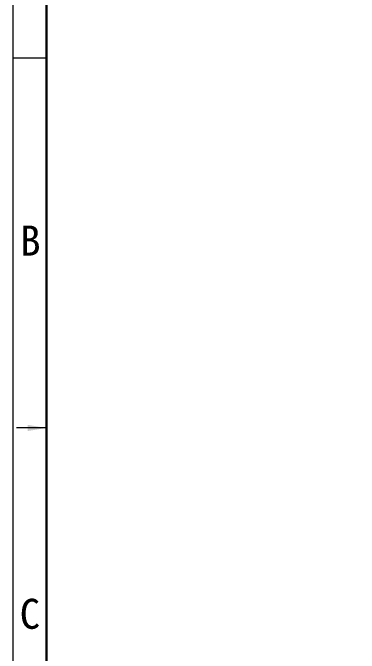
# Model space of a CAD drawing. Header units: millimetres. Extents: x -2894 to 5479, y -6001 to -1211.
# Drawn here: x 4011.8 to 4079.6, y -5873.5 to -5748.2 of the extents above; entities that cross this region are included whole.
import ezdxf

# ---------------------------------------------------------------- set-up
doc = ezdxf.new("R2010")
doc.units = ezdxf.units.MM
doc.header["$LTSCALE"] = 0.2
doc.header["$MEASUREMENT"] = 0
doc.styles.add('宋体', font='SimSun.ttf')

msp = doc.modelspace()

# ---------------------------------------------------------------- linework, layer by layer
at = {"color": 7, "lineweight": 15}
for p, q in [((4011.822, -5684.669), (4011.822, -5974.181)), ((4018.4, -5757.047), (4011.822, -5757.047)), ((4018.4, -5829.425), (4012.521, -5829.425))]:
    msp.add_line(p, q, dxfattribs=at)
at = {"color": 7, "lineweight": 15, "const_width": 0.441}
msp.add_lwpolyline([(4443.65, -5968.304), (4443.65, -5690.549), (4018.4, -5690.535), (4018.4, -5968.29)], close=True, dxfattribs=at)
at = {"color": 7, "linetype": 'ByBlock', "lineweight": 15}
msp.add_solid([(4014.726, -5830.038), (4014.726, -5828.813), (4018.4, -5829.425)], dxfattribs=at)

# ---------------------------------------------------------------- texts
at = {"color": 7, "lineweight": 15, "style": '宋体'}
for s, p in [('B', (4013.266, -5795.693)), ('C', (4013.168, -5868.749))]:
    msp.add_text(s, height=5.878, dxfattribs=at).set_placement(p)

doc.saveas('drawing.dxf')
